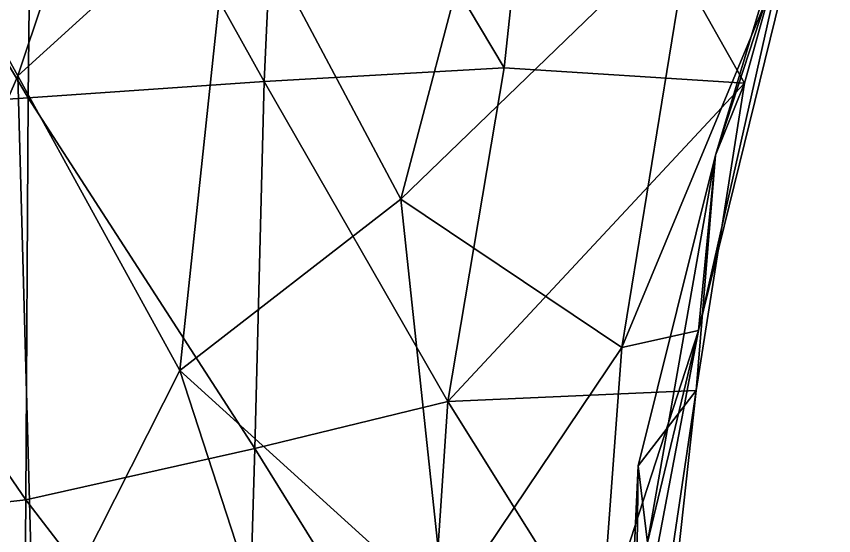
# Model space of a CAD drawing. Extents: x -0.66 to 0.66, y -2.3 to 3.93.
# Drawn here: x 0.0827 to 0.3488, y -0.7997 to -0.6305 of the extents above; entities that cross this region are included whole.
import ezdxf

# ---------------------------------------------------------------- set-up
doc = ezdxf.new("R2010")
doc.units = 0
doc.layers.add('PARASAUR$LWO', color=1, linetype='CONTINUOUS')

msp = doc.modelspace()

# ---------------------------------------------------------------- linework, layer by layer
at = {"layer": 'PARASAUR$LWO'}
for points in [[(0.14393, -0.46805, 1.5033), (0.08322, -0.64993, 1.62798), (0.04023, -0.57192, 1.56544)], [(0.14393, -0.46805, 1.5033), (0.1529, -0.58645, 1.64439), (0.08322, -0.64993, 1.62798)], [(0, -0.51135, 2.61576), (0, -0.6627, 2.60053), (0.08652, -0.65709, 2.58115)], [(0.08803, -0.51638, 2.59782), (0, -0.51135, 2.61576), (0.08652, -0.65709, 2.58115)], [(0.25375, -0.51619, 1.7368), (0.20796, -0.69007, 1.7426), (0.1529, -0.58645, 1.64439)], [(0.25375, -0.51619, 1.7368), (0.30269, -0.59842, 1.85313), (0.20796, -0.69007, 1.7426)], [(0.08803, -0.51638, 2.59782), (0.08652, -0.65709, 2.58115), (0.1634, -0.65169, 2.51262)], [(0.16921, -0.5258, 2.52883), (0.08803, -0.51638, 2.59782), (0.1634, -0.65169, 2.51262)], [(0.16921, -0.5258, 2.52883), (0.1634, -0.65169, 2.51262), (0.2416, -0.64733, 2.40426)], [(0.2536, -0.53485, 2.4159), (0.16921, -0.5258, 2.52883), (0.2416, -0.64733, 2.40426)], [(0.2536, -0.53485, 2.4159), (0.2416, -0.64733, 2.40426), (0.31981, -0.6523, 2.27144)], [(0.34885, -0.54778, 2.27762), (0.2536, -0.53485, 2.4159), (0.31981, -0.6523, 2.27144)], [(0.34885, -0.54778, 2.27762), (0.31981, -0.6523, 2.27144), (0.31038, -0.67572, 2.12285)], [(0.34475, -0.57027, 2.13331), (0.34885, -0.54778, 2.27762), (0.31038, -0.67572, 2.12285)], [(0.04023, -0.57192, 1.56544), (0.08322, -0.64993, 1.62798), (0.02573, -0.78186, 1.65504)], [(0.34475, -0.57027, 2.13331), (0.31038, -0.67572, 2.12285), (0.30481, -0.73287, 1.95321)], [(0.33163, -0.61368, 1.96883), (0.34475, -0.57027, 2.13331), (0.30481, -0.73287, 1.95321)], [(0.1529, -0.58645, 1.64439), (0.13598, -0.74586, 1.69322), (0.08322, -0.64993, 1.62798)], [(0.1529, -0.58645, 1.64439), (0.20796, -0.69007, 1.7426), (0.13598, -0.74586, 1.69322)], [(0.30269, -0.59842, 1.85313), (0.27989, -0.73843, 1.83029), (0.20796, -0.69007, 1.7426)], [(0.30269, -0.59842, 1.85313), (0.33163, -0.61368, 1.96883), (0.27989, -0.73843, 1.83029)], [(0.33163, -0.61368, 1.96883), (0.30481, -0.73287, 1.95321), (0.27989, -0.73843, 1.83029)], [(0.2416, -0.64733, 2.40426), (0.1634, -0.65169, 2.51262), (0.22319, -0.75599, 2.3616)], [(0.31981, -0.6523, 2.27144), (0.2416, -0.64733, 2.40426), (0.22319, -0.75599, 2.3616)], [(0.08322, -0.64993, 1.62798), (0.08841, -0.84003, 1.68008), (0.02573, -0.78186, 1.65504)], [(0.08322, -0.64993, 1.62798), (0.13598, -0.74586, 1.69322), (0.08841, -0.84003, 1.68008)], [(0.1634, -0.65169, 2.51262), (0.08652, -0.65709, 2.58115), (0.1604, -0.77127, 2.46795)], [(0.1634, -0.65169, 2.51262), (0.1604, -0.77127, 2.46795), (0.22319, -0.75599, 2.3616)], [(0.22319, -0.75599, 2.3616), (0.30413, -0.75242, 2.23594), (0.31981, -0.6523, 2.27144)], [(0.31038, -0.67572, 2.12285), (0.31981, -0.6523, 2.27144), (0.30413, -0.75242, 2.23594)], [(0.08652, -0.65709, 2.58115), (0, -0.6627, 2.60053), (0.08585, -0.788, 2.53913)], [(0.08652, -0.65709, 2.58115), (0.08585, -0.788, 2.53913), (0.1604, -0.77127, 2.46795)], [(0, -0.6627, 2.60053), (0, -0.79744, 2.56319), (0.08585, -0.788, 2.53913)], [(0.31038, -0.67572, 2.12285), (0.28521, -0.77699, 2.11707), (0.28827, -0.80198, 1.98968)], [(0.30413, -0.75242, 2.23594), (0.28521, -0.77699, 2.11707), (0.31038, -0.67572, 2.12285)], [(0.30481, -0.73287, 1.95321), (0.31038, -0.67572, 2.12285), (0.28827, -0.80198, 1.98968)], [(0.20796, -0.69007, 1.7426), (0.22224, -0.82423, 1.75795), (0.13598, -0.74586, 1.69322)], [(0.20796, -0.69007, 1.7426), (0.27989, -0.73843, 1.83029), (0.22224, -0.82423, 1.75795)], [(0.28425, -0.84194, 1.89203), (0.27308, -0.83078, 1.82335), (0.30481, -0.73287, 1.95321)], [(0.27989, -0.73843, 1.83029), (0.30481, -0.73287, 1.95321), (0.27308, -0.83078, 1.82335)], [(0.30481, -0.73287, 1.95321), (0.28827, -0.80198, 1.98968), (0.28425, -0.84194, 1.89203)], [(0.27989, -0.73843, 1.83029), (0.27308, -0.83078, 1.82335), (0.22224, -0.82423, 1.75795)], [(0.13598, -0.74586, 1.69322), (0.18309, -0.89062, 1.7254), (0.08841, -0.84003, 1.68008)], [(0.13598, -0.74586, 1.69322), (0.22224, -0.82423, 1.75795), (0.18309, -0.89062, 1.7254)], [(0.30413, -0.75242, 2.23594), (0.22319, -0.75599, 2.3616), (0.29174, -0.86544, 2.1941)], [(0.30413, -0.75242, 2.23594), (0.29174, -0.86544, 2.1941), (0.28375, -0.88923, 2.09886)], [(0.28521, -0.77699, 2.11707), (0.30413, -0.75242, 2.23594), (0.28375, -0.88923, 2.09886)], [(0.22319, -0.75599, 2.3616), (0.1604, -0.77127, 2.46795), (0.21617, -0.86113, 2.31022)], [(0.22319, -0.75599, 2.3616), (0.21617, -0.86113, 2.31022), (0.29174, -0.86544, 2.1941)], [(0.1604, -0.77127, 2.46795), (0.08585, -0.788, 2.53913), (0.15707, -0.88091, 2.42128)], [(0.1604, -0.77127, 2.46795), (0.15707, -0.88091, 2.42128), (0.21617, -0.86113, 2.31022)], [(0.28375, -0.88923, 2.09886), (0.2826, -0.83323, 2.02685), (0.28521, -0.77699, 2.11707)], [(0.2826, -0.83323, 2.02685), (0.28827, -0.80198, 1.98968), (0.28521, -0.77699, 2.11707)], [(0.02573, -0.78186, 1.65504), (0.08841, -0.84003, 1.68008), (0.06894, -0.94795, 1.70663)], [(0.08585, -0.788, 2.53913), (0, -0.79744, 2.56319), (0.08481, -0.90322, 2.49899)], [(0.08585, -0.788, 2.53913), (0.08481, -0.90322, 2.49899), (0.15707, -0.88091, 2.42128)], [(0, -0.79744, 2.56319), (0, -0.91787, 2.52477), (0.08481, -0.90322, 2.49899)]]:
    msp.add_3dface(points, dxfattribs=at)

doc.saveas('drawing.dxf')
